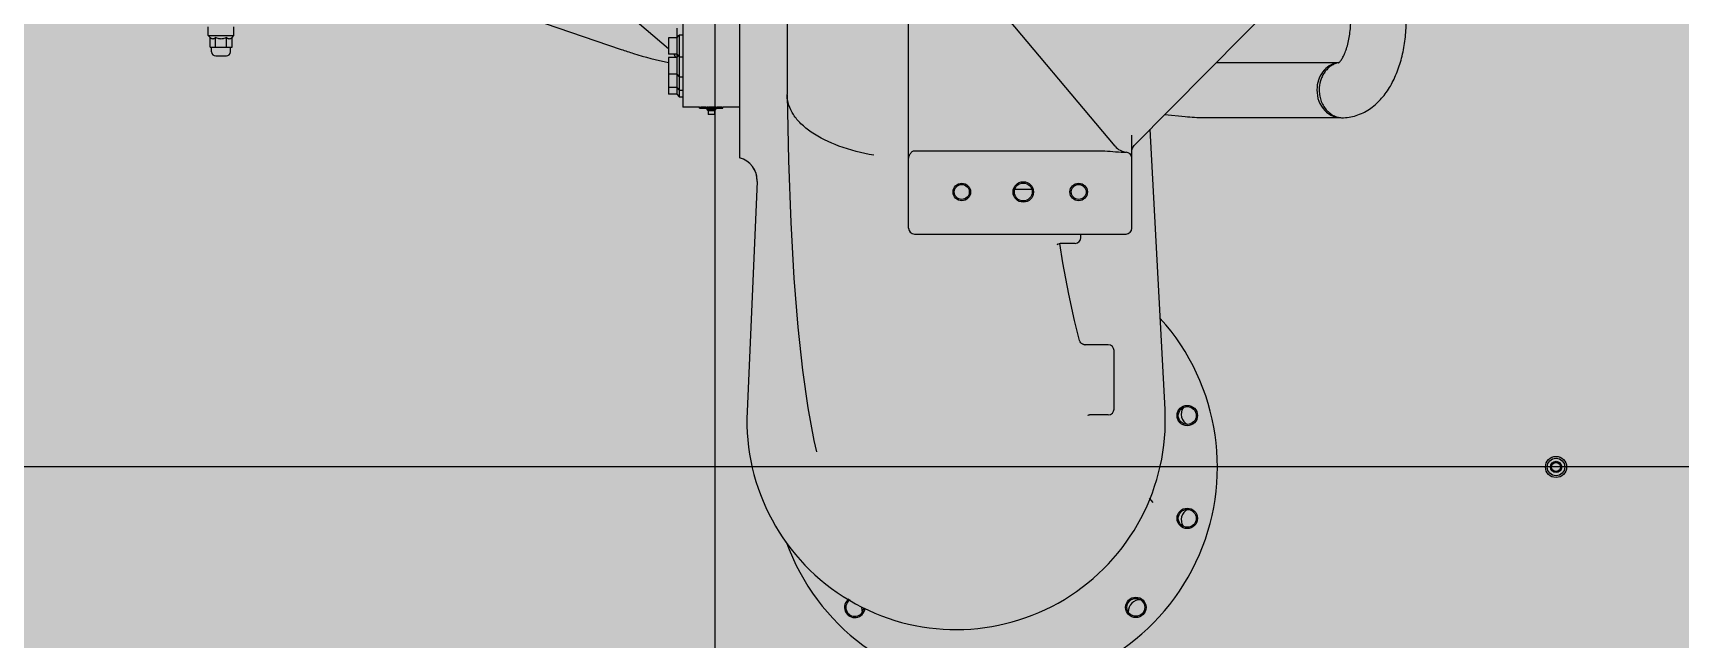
# Model space of a CAD drawing. Header units: millimetres. Extents: x -18489 to 17339, y -1599 to 10961.
# Drawn here: x -16841.8 to -16663, y 1470.8 to 1536.7 of the extents above; entities that cross this region are included whole.
import ezdxf

# ---------------------------------------------------------------- set-up
doc = ezdxf.new("R2010")
doc.units = ezdxf.units.MM
for name, color, linetype in [('188K-SM-03-F10-MECH-EQ-Y2257103$0$0 Xref', 8, 'Continuous'), ('188K-SM-03-F10-MECH-EQ-Y2257103$0$M-EQU-FOUNDATION', 8, 'Continuous'), ('188K-SM-03-F10-MECH-EQ-Y2257103$0$Micron CUP L10 HVAC EQU$0$M-MECH-EQU', 136, 'Continuous'), ('188K-SM-03-F10-MECH-EQ-Y2257103$0$Micron CUP L10 HVAC EQU$0$M-PHASE1 AREA', 252, 'Continuous')]:
    doc.layers.add(name, color=color, linetype=linetype)
pattern_1 = [(50, (4473.52, 709.2), (54.6554, -4.78173), [5.715, -62.865]), (355, (4473.52, 709.2), (-10.57303, 57.31705), [4.572, -50.29218]), (100.45144, (4478.076, 708.8), (44.08237, 52.53533), [4.857, -53.42707]), (46.1842, (4473.52, 724.44), (81.32371, -12.6127), [8.5725, -94.2975]), (96.63556, (4480.3, 723.39), (71.22124, 74.22784), [7.2855, -80.14068]), (351.18415, (4473.52, 724.44), (71.22124, 74.22784), [6.858, -75.43792]), (21, (4481.14, 720.63), (45.48432, -30.67956), [5.715, -62.865]), (326, (4481.14, 720.63), (18.54061, 55.25639), [4.572, -50.292]), (71.45144, (4484.93, 718.07), (64.02493, 24.57683), [4.857, -53.42698]), (37.5, (4473.521, 709.2), (0.926581, 25.366512), [0, -49.6824, 0, -51.054, 0, -50.4825]), (7.5, (4473.52, 709.2), (20.0459, 30.054172), [0, -29.1084, 0, -48.5394, 0, -19.2405]), (327.5, (4456.529, 709.2), (40.677179, -1.718623), [0, -19.05, 0, -59.436, 0, -78.867]), (317.5, (4448.91, 709.2), (44.438754, 7.62795), [0, -24.765, 0, -39.4716, 0, -56.007])]

# ---------------------------------------------------------------- blocks, each defined once
blk = doc.blocks.new('188K-SM-03-F10-MECH-EQ-Y2257103$0$Micron CUP L10 HVAC EQU$0$A$C0c53ceb0')
at = {"layer": '188K-SM-03-F10-MECH-EQ-Y2257103$0$Micron CUP L10 HVAC EQU$0$M-PHASE1 AREA'}
for p, q in [((-6246.39325, 8178.91829), (-6246.39325, 4934.33106)), ((-6219.49758, 7377.49283), (-6219.49758, 6056.73369)), ((-6280.9009, 7323.20014), (-6280.9009, 6111.62646)), ((-5506.23769, 6358.49716), (-5791.29784, 6070.11014)), ((-6296.75919, 6175.2037), (-6451.09509, 6307.32762)), ((-5812.00026, 6069.44224), (-5973.56844, 6261.9917)), ((-6530.44701, 6237.05271), (-6348.01529, 6174.50469)), ((-6167.88694, 6208.34809), (-6167.92706, 6125.44723)), ((-6036.04052, 5980.31978), (-6036.04052, 6212.72346)), ((-6796.14322, 6189.45897), (-6796.14322, 6198.97394)), ((-6796.14322, 6189.45897), (-6768.23262, 6189.45897)), ((-6794.05382, 6187.36957), (-6796.14322, 6189.45897)), ((-6794.05382, 6177.02606), (-6794.05382, 6187.36957)), ((-6788.12087, 6177.02606), (-6788.12087, 6187.36957)), ((-6776.25497, 6177.02606), (-6776.25497, 6187.36957)), ((-6770.32202, 6187.36957), (-6768.23262, 6189.45897)), ((-6770.32202, 6177.02606), (-6770.32202, 6187.36957)), ((-6768.23262, 6189.45897), (-6768.23262, 6198.97394)), ((-6296.75919, 6187.17934), (-6296.75919, 6169.29118)), ((-6287.62481, 6187.17934), (-6296.75919, 6187.17934)), ((-6287.62481, 6187.17934), (-6285.11286, 6190.13532)), ((-6287.62481, 6187.17934), (-6287.62481, 6169.29118)), ((-6287.24421, 6187.62721), (-6287.24421, 6197.68416)), ((-6285.11286, 6190.13532), (-6285.11286, 6122.84308)), ((-6280.9009, 6190.13532), (-6285.11286, 6190.13532)), ((-6794.05382, 6177.02606), (-6770.32202, 6177.02606)), ((-6792.46409, 6171.95141), (-6792.46409, 6177.02606)), ((-6787.89691, 6167.38422), (-6776.47893, 6167.38422)), ((-6771.91175, 6171.95141), (-6771.91175, 6177.02606)), ((-6287.62481, 6169.29118), (-6296.75919, 6169.29118)), ((-6290.9191, 6169.29118), (-6289.60855, 6167.48523)), ((-6289.60855, 6167.48523), (-6288.84263, 6165.56774)), ((-6287.62481, 6169.29118), (-6285.11286, 6166.3352)), ((-6287.62481, 6165.56774), (-6286.04275, 6167.42946)), ((-6287.24421, 6166.01561), (-6287.24421, 6169.29118)), ((-6296.75919, 6165.59875), (-6296.75919, 6125.79906)), ((-6288.85502, 6165.59875), (-6296.75919, 6165.59875)), ((-6287.62481, 6165.56774), (-6296.75919, 6165.56774)), ((-6287.62481, 6165.56774), (-6287.62481, 6125.79906)), ((-6285.11286, 6166.3352), (-6280.9009, 6166.3352)), ((-5702.05444, 6160.39508), (-5568.61403, 6160.39508)), ((-6287.62481, 6147.67958), (-6296.75919, 6147.67958)), ((-6287.62481, 6133.12117), (-6296.75919, 6133.12117)), ((-6287.62481, 6147.67958), (-6285.11286, 6144.72359)), ((-6287.62481, 6133.12117), (-6285.11286, 6130.16519)), ((-6285.11286, 6144.72359), (-6280.9009, 6144.72359)), ((-6287.62481, 6125.79906), (-6296.75919, 6125.79906)), ((-6287.62481, 6125.79906), (-6285.11286, 6122.84308)), ((-6285.11286, 6130.16519), (-6280.9009, 6130.16519)), ((-6285.11286, 6122.84308), (-6280.9009, 6122.84308)), ((-6167.92309, 6124.70067), (-6167.92706, 6125.44723)), ((-6167.92309, 6124.70067), (-6166.37526, 6053.83002)), ((-6264.40827, 6111.62646), (-6280.9009, 6111.62646)), ((-6262.91028, 6111.65931), (-6264.40764, 6111.62652)), ((-6263.05547, 6111.6567), (-6262.50427, 6111.66813)), ((-6262.88587, 6110.53541), (-6262.88587, 6111.65983)), ((-6262.88587, 6110.53541), (-6237.5126, 6110.53541)), ((-6262.50427, 6111.66813), (-6261.63129, 6111.68522)), ((-6256.12268, 6111.76415), (-6255.01781, 6111.77395)), ((-6254.95673, 6110.53541), (-6254.95673, 6109.06376)), ((-6254.95673, 6109.06376), (-6253.72612, 6107.74435)), ((-6254.95673, 6109.06376), (-6245.44175, 6109.06376)), ((-6253.72612, 6107.74435), (-6253.72612, 6103.93836)), ((-6246.67235, 6107.74435), (-6253.72612, 6107.74435)), ((-6246.67235, 6103.93836), (-6253.72612, 6103.93836)), ((-6253.4187, 6111.7845), (-6252.93052, 6111.78689)), ((-6247.46772, 6111.78689), (-6246.97943, 6111.7845)), ((-6245.44175, 6109.06376), (-6246.67235, 6107.74435)), ((-6246.67235, 6107.74435), (-6246.67235, 6103.93836)), ((-6245.44175, 6110.53541), (-6245.44175, 6109.06376)), ((-6245.36836, 6111.77385), (-6244.27292, 6111.76412)), ((-6238.78627, 6111.68558), (-6237.8983, 6111.66821)), ((-6237.8983, 6111.66821), (-6237.34463, 6111.65674)), ((-6237.5126, 6110.53541), (-6237.5126, 6111.65983)), ((-6235.99083, 6111.62652), (-6237.4882, 6111.65931)), ((-6219.49758, 6111.62646), (-6235.99021, 6111.62646)), ((-5757.91133, 6103.88629), (-5735.74625, 6101.59982)), ((-5715.63443, 6100.45822), (-5567.28279, 6100.45822)), ((-5564.68774, 6100.31145), (-5563.96466, 6100.32335)), ((-5793.72579, 5980.31978), (-5793.72579, 6081.40427)), ((-5757.74286, 5783.38278), (-5773.7025, 6087.91083)), ((-6029.69638, 6064.47062), (-5828.8836, 6064.47042)), ((-5802.99086, 6062.78291), (-5800.0691, 6062.78291)), ((-5793.72579, 6064.20188), (-5793.09891, 6067.33409)), ((-5793.09891, 6067.33409), (-5791.29908, 6070.10889)), ((-6166.37526, 6053.83002), (-6163.95164, 5986.40034)), ((-6200.49166, 6031.17779), (-6211.39705, 5781.40332)), ((-5920.72555, 6022.82001), (-5902.35844, 6022.82001)), ((-6163.95164, 5986.40034), (-6160.62045, 5926.05125)), ((-6029.6972, 5973.97646), (-5800.0691, 5973.97646)), ((-5848.9612, 5970.17047), (-5848.9612, 5973.97646)), ((-5874.31408, 5963.38336), (-5874.63927, 5962.48856)), ((-5874.63927, 5962.48856), (-5874.18104, 5962.95244)), ((-5874.18104, 5962.95244), (-5872.08761, 5963.80017)), ((-5872.08761, 5963.80017), (-5871.65509, 5963.82767)), ((-5868.5882, 5942.74387), (-5871.9182, 5963.77615)), ((-5855.30451, 5963.82716), (-5871.59607, 5963.82716)), ((-5862.23085, 5908.63876), (-5868.5882, 5942.74387)), ((-6160.62045, 5926.05125), (-6156.38081, 5872.69378)), ((-5855.99235, 5880.07423), (-5862.23085, 5908.63876)), ((-6156.38081, 5872.69378), (-6151.31106, 5825.95414)), ((-5850.45183, 5858.28852), (-5855.99235, 5880.07423)), ((-5850.41497, 5858.16453), (-5850.45194, 5858.29201)), ((-5850.25997, 5857.72018), (-5850.41497, 5858.16453)), ((-5849.86115, 5856.88992), (-5850.25997, 5857.72018)), ((-5849.16969, 5855.91234), (-5849.86115, 5856.88992)), ((-5848.22832, 5855.02101), (-5849.16969, 5855.91234)), ((-5847.05074, 5854.30424), (-5848.22832, 5855.02101)), ((-5845.6698, 5853.84229), (-5847.05074, 5854.30424)), ((-5846.84135, 5854.21074), (-5844.78593, 5853.72011)), ((-5844.78593, 5853.72011), (-5845.6698, 5853.84229)), ((-5844.78593, 5853.72011), (-5844.3623, 5853.7059)), ((-5819.36353, 5853.70716), (-5844.3623, 5853.70716)), ((-5813.02021, 5783.93067), (-5813.02021, 5847.36384)), ((-6151.31106, 5825.95414), (-6145.45695, 5785.29244)), ((-6145.45695, 5785.29244), (-6138.70262, 5749.62249)), ((-5841.61847, 5777.00147), (-5841.31245, 5777.19997)), ((-5841.5492, 5777.07688), (-5841.61847, 5777.00147)), ((-5841.31245, 5777.19997), (-5840.4743, 5777.5003)), ((-5840.4743, 5777.5003), (-5839.64149, 5777.58846)), ((-5819.36353, 5777.58735), (-5839.64124, 5777.58735)), ((-6138.70262, 5749.62249), (-6135.93116, 5737.48831)), ((-3683.5878, 5721.00495), (-8809.19869, 5721.00495)), ((-6135.93115, 5737.48834), (-6135.94198, 5737.53343)), ((-5770.61316, 5682.29284), (-5774.56969, 5687.15491))]:
    blk.add_line(p, q, dxfattribs=at)
for centre, radius in [((-5978.29927, 6019.64835), 9.51498), ((-5978.29927, 6019.64835), 8.13213), ((-5911.54219, 6019.64835), 11.10081), ((-5911.54219, 6019.64835), 9.71796), ((-5851.43292, 6019.64835), 9.51498), ((-5851.43292, 6019.64835), 8.13213), ((-5733.59007, 5776.82518), 11.10081), ((-5733.59007, 5776.82518), 9.71796), ((-5333.35508, 5721.00495), 11.4879), ((-5333.35508, 5721.00495), 9.51498), ((-5333.35508, 5721.00495), 6.17839), ((-5333.35508, 5721.00495), 5.67682), ((-5333.35508, 5721.00495), 5.29033), ((-5333.35508, 5721.00495), 4.90973), ((-5733.59007, 5665.18473), 11.10081), ((-5733.59007, 5665.18473), 9.71796), ((-5789.4103, 5568.50125), 11.10081), ((-5789.4103, 5568.50125), 9.71796)]:
    blk.add_circle(centre, radius, dxfattribs=at)
for centre, radius, start, end in [((-6787.89691, 6171.95141), 4.56719, 180, 270), ((-6776.47893, 6171.95141), 4.56719, 270, 0), ((-5564.62148, 6138.28254), 22.3157, 100.81733248, 102.53403934), ((-6250.21666, 5507.13584), 604.65714, 90.86216298, 91.08168605), ((-6250.1368, 5500.98654), 610.80694, 90.56150481, 90.8609735), ((-6250.23062, 5507.50744), 604.28548, 90.30228172, 90.45390641), ((-6250.18185, 5505.13199), 606.66113, 90.00164385, 90.25959736), ((-6250.2167, 5505.14817), 606.64495, 89.74036575, 89.99835196), ((-6250.16774, 5507.5159), 604.27701, 89.54493158, 89.69769213), ((-6250.2734, 5500.04637), 611.74718, 89.13946704, 89.43799037), ((-6250.13651, 5509.79528), 601.99731, 88.91966356, 89.13855894), ((-5881.86264, 5959.23881), 183.27011, 146.23455387, 146.67385965), ((-5797.42247, 6081.67445), 19.02995, 220, 262.67919228), ((-5802.94801, 6099.07121), 36.28841, 266.03236377, 269.93233468), ((-5800.0691, 6056.43959), 6.34332, 0, 90), ((-6225.84589, 6032.16739), 25.37327, 357.5, 75.51083689), ((-6225.89135, 6032.25705), 25.42933, 17.17917334, 30.56801656), ((-6029.6972, 6056.43959), 6.34332, 146.6364995, 180), ((-6225.76577, 6032.30343), 25.29565, 14.2536509, 17.16283929), ((-6225.97727, 6032.26955), 25.50898, 357.54703661, 14.21043273), ((-6029.6972, 5980.31978), 6.34332, 180, 270), ((-5800.0691, 5980.31978), 6.34332, 270, 0), ((-5855.30451, 5970.17047), 6.34332, 270, 0), ((-5941.914, 5721.00495), 241.04607, 199.67306152, 42.01496328), ((-5819.36353, 5847.36384), 6.34332, 360, 90), ((-5984.52241, 5771.49776), 227.09077, 177.5, 3), ((-5819.36353, 5783.93067), 6.34332, 270, 0), ((-5727.4629, 5778.46695), 12.68664, 147.24490436, 242.75513952), ((-5727.4629, 5663.54295), 12.68664, 117.24486048, 212.75509564), ((-6094.4177, 5568.50125), 11.10081, 125.31513384, 354.77127718), ((-6094.4177, 5568.50125), 9.71796, 121.43586892, 357.33330652), ((-6098.9031, 5564.01585), 12.68664, 357.24486038, 23.56872399), ((-5784.9249, 5564.01585), 12.68664, 87.24483742, 182.75513962)]:
    blk.add_arc(centre, radius, start, end, dxfattribs=at)
for points, knots in [([(-5568.83256, 6160.16357), (-5568.60069, 6160.38512), (-5568.06849, 6160.94802), (-5567.21426, 6161.99707), (-5566.22012, 6163.40793), (-5564.67345, 6165.93348), (-5562.72713, 6169.89164), (-5560.62607, 6175.49842), (-5558.81445, 6182.00834), (-5556.90704, 6191.78725), (-5556.27438, 6199.47928), (-5556.19145, 6204.70512)], [0, 0, 0, 0, 0.0204150922, 0.0492502283, 0.0860533451, 0.1301973803, 0.2376650337, 0.3662022205, 0.5108566074, 0.6672902799, 1, 1, 1, 1]), ([(-5563.96466, 6100.32335), (-5561.30645, 6100.41084), (-5556.0005, 6101.00603), (-5548.29461, 6103.11256), (-5541.00382, 6106.33089), (-5534.24262, 6110.52844), (-5528.06454, 6115.57144), (-5520.5682, 6123.31819), (-5512.61191, 6134.71649), (-5505.31574, 6150.27325), (-5500.05134, 6167.43255), (-5496.79948, 6185.75776), (-5495.99055, 6198.35464), (-5495.92475, 6204.72354)], [0, 0, 0, 0, 0.0582917483, 0.1164540619, 0.1744438709, 0.2323424206, 0.2903539103, 0.348784375, 0.4681587537, 0.5929532698, 0.7239948362, 0.8604047949, 1, 1, 1, 1]), ([(-6788.12087, 6187.36957), (-6788.34522, 6187.14522), (-6788.79782, 6186.7287), (-6789.52569, 6186.21249), (-6790.28954, 6185.86481), (-6791.08735, 6185.73854), (-6791.88516, 6185.86481), (-6792.64901, 6186.21249), (-6793.37688, 6186.7287), (-6793.82947, 6187.14522), (-6794.05382, 6187.36957)], [0, 0, 0, 0, 0.1380390422, 0.2670674755, 0.3867710121, 0.4999999979, 0.6132289861, 0.7329325236, 0.8619609569, 1, 1, 1, 1]), ([(-6776.25497, 6187.36957), (-6777.17763, 6186.90824), (-6778.61757, 6186.30784), (-6780.63778, 6185.85885), (-6782.18792, 6185.74034), (-6783.73806, 6185.85885), (-6785.75827, 6186.30784), (-6787.19821, 6186.90824), (-6788.12087, 6187.36957)], [0, 0, 0, 0, 0.2498877354, 0.3749489924, 0.499999999, 0.6250510072, 0.7501122644, 1, 1, 1, 1]), ([(-6770.32202, 6187.36957), (-6770.54637, 6187.14522), (-6770.99896, 6186.7287), (-6771.72683, 6186.21249), (-6772.49068, 6185.86481), (-6773.28849, 6185.73854), (-6774.0863, 6185.86481), (-6774.85015, 6186.21249), (-6775.57802, 6186.7287), (-6776.03062, 6187.14522), (-6776.25497, 6187.36957)], [0, 0, 0, 0, 0.138039043, 0.2670674761, 0.3867710136, 0.5000000015, 0.6132289886, 0.7329325251, 0.8619609576, 1, 1, 1, 1]), ([(-6348.01529, 6174.50469), (-6343.56415, 6172.97859), (-6326.68378, 6167.46482), (-6309.46589, 6162.91875), (-6296.6495, 6160.43771)], [0, 0, 0, 0, 0.2649514613, 1, 1, 1, 1]), ([(-5568.71131, 6160.34836), (-5574.77581, 6159.95084), (-5587.36227, 6153.12395), (-5592.16706, 6140.16102), (-5592.74871, 6133.4538)], [0, 0, 0, 0, 0.4744386119, 1, 1, 1, 1]), ([(-5569.46443, 6160.0664), (-5570.83555, 6159.7616), (-5573.55142, 6158.88254), (-5577.35415, 6156.82922), (-5580.82068, 6154.08808), (-5583.86036, 6150.73474), (-5586.39732, 6146.85601), (-5589.03883, 6141.09454), (-5590.06756, 6136.3388), (-5590.31339, 6133.13958)], [0, 0, 0, 0, 0.1158501219, 0.2338640861, 0.3546685669, 0.4785826559, 0.6055855843, 0.7353508664, 1, 1, 1, 1]), ([(-5569.3705, 6159.70279), (-5569.31242, 6159.74317), (-5569.12781, 6159.89105), (-5568.95221, 6160.04924), (-5568.83256, 6160.16357)], [0, 0, 0, 0, 0.2994416963, 1, 1, 1, 1]), ([(-5592.74871, 6133.4538), (-5593.44012, 6125.48086), (-5589.72905, 6109.11993), (-5574.41822, 6100.45977), (-5567.28279, 6100.45835)], [0, 0, 0, 0, 0.5286502681, 1, 1, 1, 1]), ([(-5590.31339, 6133.13958), (-5590.47281, 6131.06496), (-5590.42363, 6126.89186), (-5589.25689, 6120.79189), (-5587.04444, 6115.09413), (-5583.87455, 6110.04145), (-5579.8748, 6105.84983), (-5575.207, 6102.70531), (-5570.07202, 6100.75374), (-5566.46859, 6100.31145), (-5564.68774, 6100.31145)], [0, 0, 0, 0, 0.1340698185, 0.2672574981, 0.3981429229, 0.5256355646, 0.6491537939, 0.7687690772, 0.8852530029, 1, 1, 1, 1]), ([(-6073.89471, 6059.66488), (-6086.72715, 6061.83761), (-6110.33191, 6067.75674), (-6136.8294, 6080.38936), (-6152.73363, 6093.11862), (-6161.19263, 6103.03378), (-6166.52973, 6113.62742), (-6167.86462, 6121.09954), (-6167.92309, 6124.70067)], [0, 0, 0, 0, 0.3194013858, 0.5942236481, 0.7120770994, 0.8170812019, 0.9116133441, 1, 1, 1, 1]), ([(-6033.24896, 6062.37187), (-6032.55874, 6063.1641), (-6031.45843, 6064.18295), (-6030.04988, 6064.47072), (-6029.69638, 6064.47062)], [0, 0, 0, 0, 0.7482566958, 1, 1, 1, 1]), ([(-5828.8836, 6064.47042), (-5824.97003, 6064.4714), (-5817.1422, 6064.03582), (-5809.3646, 6063.13438), (-5805.45891, 6062.86977)], [0, 0, 0, 0, 0.4999315167, 1, 1, 1, 1])]:
    blk.add_open_spline(points, degree=3, knots=knots, dxfattribs=at)
for points in [[(-5735.74625, 6101.59982), (-5729.06697, 6100.9108), (-5722.34916, 6100.45822), (-5715.63443, 6100.45822)], [(-6034.21871, 6061.0993), (-6033.92194, 6061.54242), (-6033.59929, 6061.96976), (-6033.24896, 6062.37187)]]:
    blk.add_open_spline(points, degree=3, dxfattribs=at)
blk = doc.blocks.new('188K-SM-03-F10-MECH-EQ-Y2257103$0$Micron CUP L10 HVAC EQU')
at = {"layer": '188K-SM-03-F10-MECH-EQ-Y2257103$0$Micron CUP L10 HVAC EQU$0$M-MECH-EQU'}
blk.add_blockref('188K-SM-03-F10-MECH-EQ-Y2257103$0$Micron CUP L10 HVAC EQU$0$A$C0c53ceb0', (-206166.7, 2082.2), dxfattribs=at)
blk = doc.blocks.new('188K-SM-03-F10-MECH-EQ-Y2257103')
at = {"layer": '188K-SM-03-F10-MECH-EQ-Y2257103$0$M-EQU-FOUNDATION'}
h = blk.add_hatch(dxfattribs=at)
h.set_pattern_fill('AR-CONC', color=256, scale=0.3)
h.set_pattern_definition(pattern_1)
h.paths.add_polyline_path([(-17043.15, 4192.46), (-16393.15, 4192.46), (-16393.15, 1372.46), (-17043.15, 1372.46)], flags=16)
h.paths.add_polyline_path([(-17048.15, 4197.46), (-16388.15, 4197.46), (-16388.15, 1367.46), (-17048.15, 1367.46)])
h = blk.add_hatch(dxfattribs=at)
h.set_pattern_fill('AR-CONC', color=256, scale=0.3)
h.set_pattern_definition(pattern_1)
h.paths.add_polyline_path([(-17033.15, 4182.46), (-16403.15, 4182.46), (-16403.15, 1382.46), (-17033.15, 1382.46)])
at = {"layer": '188K-SM-03-F10-MECH-EQ-Y2257103$0$0 Xref', "xscale": 0.1, "yscale": 0.1, "zscale": 0.1}
blk.add_blockref('188K-SM-03-F10-MECH-EQ-Y2257103$0$Micron CUP L10 HVAC EQU', (4473.52, 709.2), dxfattribs=at)

msp = doc.modelspace()

# ---------------------------------------------------------------- block references
msp.add_blockref('188K-SM-03-F10-MECH-EQ-Y2257103', (0, 0))

doc.saveas('drawing.dxf')
